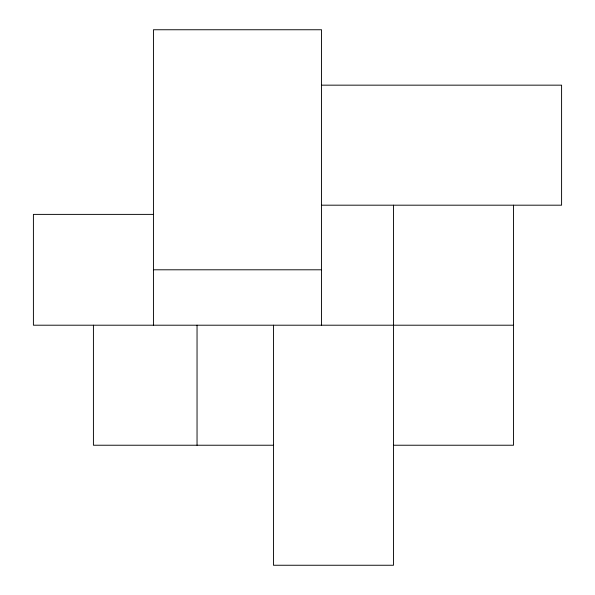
<?xml version="1.0" encoding="UTF-8"?>
<svg xmlns="http://www.w3.org/2000/svg" width="595" height="595" viewBox="0 0 595 595"><rect width="100%" height="100%" fill="white"/><g stroke="black" fill="none" stroke-linecap="round" stroke-linejoin="round"><path stroke-width="0.89" d="M321.545 85.159L561.591 85.159L561.591 205.186L321.545 205.186M153.436 214.386L33.409 214.386L33.409 325.205L513.5 325.205M153.436 269.795L321.545 269.795M273.455 445.231L93.422 445.231L93.422 325.205M393.481 445.231L513.5 445.231L513.5 205.186M393.481 205.186L393.481 565.25L273.455 565.25L273.455 325.205M321.545 325.205L321.545 29.75L153.436 29.75L153.436 325.205M197.042 325.205L197.042 445.231"/></g></svg>
